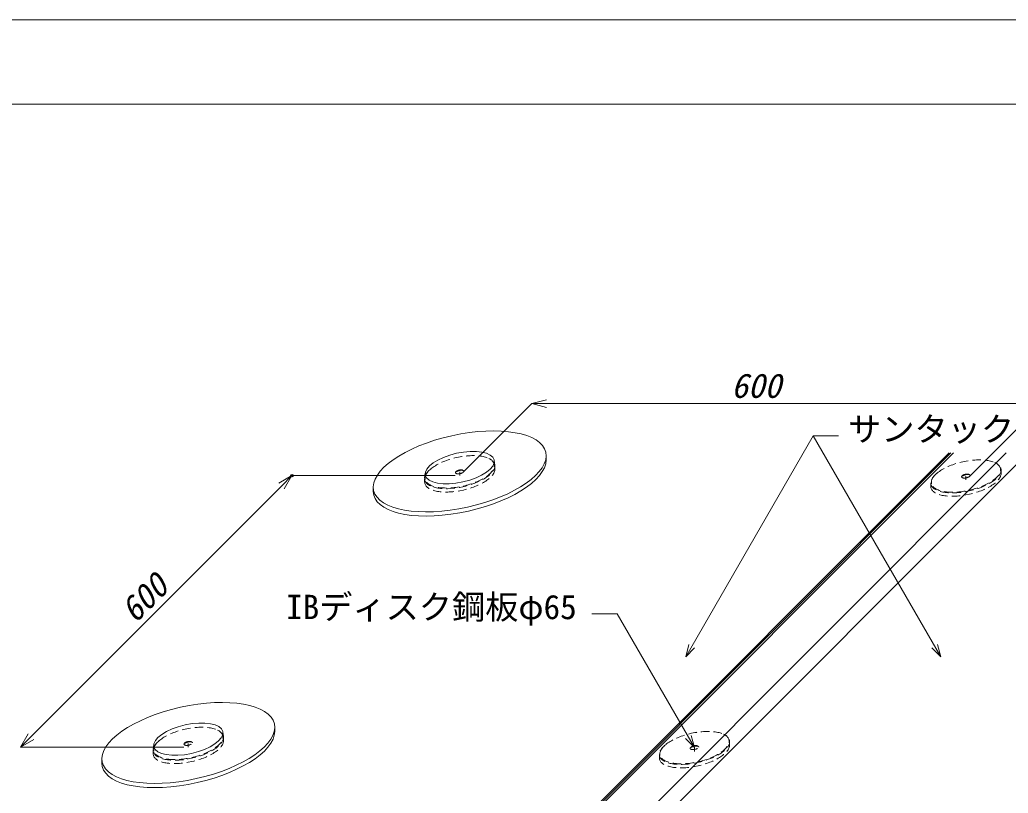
# Model space of a CAD drawing. Units: millimetres, scale not verified. Extents: x -840 to 840, y -594 to 594.
# Drawn here: x -256.5 to 212.2, y 227.5 to 594 of the extents above; entities that cross this region are included whole.
import ezdxf
from ezdxf.enums import TextEntityAlignment as Align

# ---------------------------------------------------------------- set-up
doc = ezdxf.new("R2010")
doc.units = ezdxf.units.MM
doc.header["$LTSCALE"] = 2
doc.header["$PDMODE"] = 32
doc.header["$PDSIZE"] = 1
for name, pattern in [('CHAIN1', [8, 5, -1, 1, -1]), ('DASHED1', [1.8, 1.2, -0.6]), ('DASHED2', [3, 2, -1])]:
    doc.linetypes.add(name, pattern=pattern)
for name, color, linetype, lineweight in [('0-0_輪郭線', 134, 'DASHED2', 5), ('0-1_図面枠', 7, 'Continuous', 5), ('0-2_文字', 5, 'Continuous', 5), ('0-4_0', 7, 'Continuous', 5), ('0-8_部材(積層鋼板)', 4, 'Continuous', 5), ('0-9_IBｼｰﾄ', 7, 'Continuous', 5), ('0-A_IBリキッド', 7, 'Continuous', 5), ('0-C_中心線', 2, 'CHAIN1', 5), ('0-D_寸法線', 7, 'Continuous', 5), ('1-0_増張りシート', 7, 'Continuous', 5)]:
    doc.layers.add(name, color=color, linetype=linetype, lineweight=lineweight)
doc.layers.add('0-E_Defpoints', color=7, linetype='Continuous')
doc.styles.add('ＭＳ ゴシック', font='')
doc.styles.get('ＭＳ ゴシック').set_extended_font_data('MS Gothic')

# ---------------------------------------------------------------- blocks, each defined once
blk = doc.blocks.new('_Open30')
at = {"layer": '0-4_0'}
blk.add_line((0, 0), (-2, 0), dxfattribs=at)
blk.add_lwpolyline([(-2, 0.5359), (0, 0), (-2, -0.5359)], dxfattribs=at)

msp = doc.modelspace()

# ---------------------------------------------------------------- linework, layer by layer
at = {"layer": '0-0_輪郭線'}
for p, q in [((-31.233, 382.607), (-31.233, 381.007)), ((208.767, 380.607), (208.767, 379.007)), ((-64.538, 376.541), (-64.538, 374.941)), ((175.462, 374.541), (175.462, 372.941)), ((-159.926, 253.914), (-159.926, 252.314)), ((80.074, 251.914), (80.074, 250.314)), ((46.769, 245.848), (46.769, 244.248))]:
    msp.add_line(p, q, dxfattribs=at)
at = {"layer": '0-0_輪郭線', "color": 2, "linetype": 'Continuous'}
msp.add_lwpolyline([(800, 554), (-800, 554), (-800, -554), (800, -554)], close=True, dxfattribs=at)
at = {"layer": '0-0_輪郭線'}
for centre, major_axis, start_param, end_param in [((-47.885, 379.574), (-16.583, -3.676), 5.5951713, 9.9296477), ((-47.885, 377.974), (-16.583, -3.676), 6.1916132, 9.3332058), ((-47.885, 379.574), (-2.041, -0.452), 3.1634857, 6.078148), ((192.115, 377.574), (-16.583, -3.676), 5.5951713, 9.9296477), ((192.115, 375.974), (-16.583, -3.676), 6.1916132, 9.3332058), ((192.115, 377.574), (-2.041, -0.452), 3.1634857, 6.078148), ((-176.579, 250.881), (-16.583, -3.676), 5.5951713, 9.9296477), ((63.421, 248.881), (-16.583, -3.676), 5.5951713, 9.9296477), ((-176.579, 249.281), (-16.583, -3.676), 6.1916132, 9.3332058), ((-176.579, 250.881), (-2.041, -0.452), 3.1634857, 6.078148), ((63.421, 247.281), (-16.583, -3.676), 6.1916132, 9.3332058), ((63.421, 248.881), (-2.041, -0.452), 3.1634857, 6.078148)]:
    msp.add_ellipse(centre, major_axis=major_axis, ratio=0.414214, start_param=start_param, end_param=end_param, dxfattribs=at)
for centre, major_axis in [((-47.885, 379.774), (-16.328, -3.62)), ((192.115, 377.774), (-16.328, -3.62)), ((-47.885, 379.774), (-2.041, -0.452)), ((192.115, 377.774), (-2.041, -0.452)), ((-176.579, 251.081), (-16.328, -3.62)), ((63.421, 249.081), (-16.328, -3.62)), ((-176.579, 251.081), (-2.041, -0.452)), ((63.421, 249.081), (-2.041, -0.452))]:
    msp.add_ellipse(centre, major_axis=major_axis, ratio=0.414214, dxfattribs=at)
at = {"layer": '0-1_図面枠'}
msp.add_lwpolyline([(840, -594), (840, 594), (-840, 594), (-840, -594)], close=True, dxfattribs=at)
at = {"layer": '0-8_部材(積層鋼板)', "color": 134, "linetype": 'DASHED1'}
msp.add_line((-193.231, 247.848), (-193.231, 246.248), dxfattribs=at)
at = {"layer": '0-9_IBｼｰﾄ'}
for p, q in [((-84.029, 120.587), (184.086, 388.702)), ((-49.827, 152.672), (186.204, 388.702)), ((-24.813, 152.672), (211.217, 388.702)), ((-18.231, 148.872), (221.599, 388.702))]:
    msp.add_line(p, q, dxfattribs=at)
at = {"layer": '0-A_IBリキッド'}
msp.add_line((-51.92, 151.805), (184.978, 388.702), dxfattribs=at)
at = {"layer": '0-C_中心線'}
for p, q in [((-47.885, 377.974), (-47.885, 379.774)), ((192.115, 375.974), (192.115, 377.774)), ((-176.579, 249.281), (-176.579, 251.081)), ((63.421, 247.281), (63.421, 249.081))]:
    msp.add_line(p, q, dxfattribs=at)
at = {"layer": '0-D_寸法線'}
for p, q in [((-46.385, 379.474), (-13.783, 412.077)), ((-6.783, 412.077), (221.217, 412.077)), ((193.615, 377.474), (228.217, 412.077)), ((193.615, 377.474), (228.217, 412.077)), ((180.174, 292.12), (119.703, 396.861)), ((-50.007, 377.974), (-127.439, 377.974)), ((-251.183, 254.23), (-132.389, 373.024)), ((-178.7, 249.281), (-256.132, 249.281))]:
    msp.add_line(p, q, dxfattribs=at)
for points in [[(59.231, 292.12), (119.703, 396.861), (131.703, 396.861)], [(63.421, 249.081), (26.777, 312.552), (14.777, 312.552)], [(63.474, 296.362), (59.231, 292.12), (60.784, 297.915)], [(175.932, 296.362), (180.174, 292.12), (178.621, 297.915)], [(59.179, 253.323), (63.421, 249.081), (61.868, 254.876)]]:
    msp.add_lwpolyline(points, dxfattribs=at)
at = {"layer": '0-E_Defpoints'}
msp.add_point((-127.439, 377.974), dxfattribs=at)
at = {"layer": '1-0_増張りシート', "color": 134}
for p, q in [((-31.514, 385.146), (-31.233, 383.007)), ((-64.257, 379.183), (-64.538, 376.941)), ((-160.208, 256.453), (-159.926, 254.314)), ((-192.95, 250.49), (-193.231, 248.248))]:
    msp.add_line(p, q, dxfattribs=at)
at = {"layer": '1-0_増張りシート'}
for p, q in [((-6.895, 385.439), (-6.895, 387.439)), ((-6.895, 385.439), (-6.895, 387.439)), ((-88.876, 370.509), (-88.876, 372.509)), ((-88.876, 370.509), (-88.876, 372.509)), ((-135.588, 256.746), (-135.588, 258.746)), ((-135.588, 256.746), (-135.588, 258.746)), ((-217.57, 241.815), (-217.57, 243.815)), ((-217.57, 241.815), (-217.57, 243.815))]:
    msp.add_line(p, q, dxfattribs=at)
for centre in [(-47.885, 379.974), (-176.579, 251.281)]:
    msp.add_ellipse(centre, major_axis=(-40.819, -9.049), ratio=0.414214, dxfattribs=at)
at = {"layer": '1-0_増張りシート', "color": 134}
for centre in [(-47.885, 381.774), (-176.579, 253.081)]:
    msp.add_ellipse(centre, major_axis=(-16.328, -3.62), ratio=0.414214, dxfattribs=at)
at = {"layer": '1-0_増張りシート'}
for centre in [(-47.885, 377.974), (-176.579, 249.281)]:
    msp.add_ellipse(centre, major_axis=(-40.819, -9.049), ratio=0.414214, start_param=6.1916132, end_param=9.3332058, dxfattribs=at)

# ---------------------------------------------------------------- block references
at = {"layer": '0-D_寸法線', "xscale": 3.5, "yscale": 3.5}
for p, rotation in [((-13.783, 412.077), 180), ((-127.439, 377.974), 45), ((-256.132, 249.281), 225)]:
    msp.add_blockref('_Open30', p, dxfattribs=dict(at, rotation=rotation))

# ---------------------------------------------------------------- texts
at = {"layer": '0-2_文字', "color": 7, "style": 'ＭＳ ゴシック'}
for s, p in [('サンタックIB-LLシート 1.5㎜', (136.243, 390.802)), ('IBディスク鋼板φ65', (-130.217, 306.493))]:
    msp.add_text(s, height=11.54, dxfattribs=at).set_placement(p, align=Align.BOTTOM_LEFT)
at = {"layer": '0-D_寸法線', "style": 'ＭＳ ゴシック', "oblique": 15}
msp.add_text('600', height=11.54, dxfattribs=at).set_placement((80.823, 411.356), align=Align.BOTTOM_LEFT)
msp.add_text('600', height=11.54, rotation=45, dxfattribs=at).set_placement((-199.333, 305.061), align=Align.BOTTOM_LEFT)

doc.saveas('drawing.dxf')
